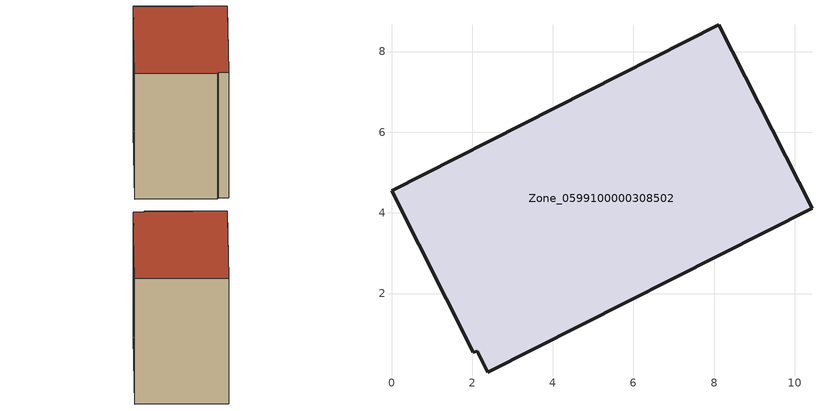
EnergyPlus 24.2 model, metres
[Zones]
Zone_0599100000308502
 floor ground (C_G): 2.12,0.56 2.03,0.54 0,4.55 8.12,8.67 10.43,4.12 2.39,0.04 z3.22
 wall outside (C_F): 10.43,4.12 8.12,8.67 0,4.55 2.03,0.54 2.12,0.56 2.39,0.04 10.43,4.12 z3.22:10.65
 roof outside (C_R): 2.12,0.56 2.39,0.04 10.43,4.12 8.12,8.67 0,4.55 2.03,0.54 z10.65
[BUILDING]
Pand.0599100000308502: North Axis=0; Terrain=City; Loads Convergence Tolerance Value=0.04; Temperature Convergence Tolerance Value=0.4; Solar Distribution=FullExterior; Maximum Number of Warmup Days=25; Minimum Number of Warmup Days=1
[Site:Location]
Rotterdam.The.Hague.AP_ZH_NLD Design_Conditions: Latitude=51.96; Longitude=4.45; Time Zone=1; Elevation=-4.5
[SITE:GROUNDTEMPERATURE:BUILDINGSURFACE]
18, 18, 18, 18, 18, 18, 18, 18, 18, 18, 18, 18
[MATERIAL] Thermal Absorptance=0.9; Solar Absorptance=0.7; Visible Absorptance=0.7
Name | Roughness | Thickness | Conductivity | Density | Specific Heat
G.TI.1992-2005 | MediumSmooth | 0.15 | 0.06 | 540 | 1210
F.TI.1992-2005 | Rough | 0.3 | 0.12 | 1920 | 840
R.TI.1992-2005 | MediumRough | 0.2 | 0.08 | 1500 | 1000
[CONSTRUCTION]
C_G: G.TI.1992-2005
C_F: F.TI.1992-2005
C_R: R.TI.1992-2005
[ZONE]
Zone_0599100000308502: Type=1; Multiplier=1; Ceiling Height=Autocalculate; Volume=Autocalculate; Floor Area=autocalculate; Part of Total Floor Area=Yes
[ZONEINFILTRATION:DESIGNFLOWRATE]
Infil_Zone_0599100000308502: Zone or ZoneList or Space or SpaceList=Zone_0599100000308502; Schedule=AlwaysOn; Design Flow Rate Calculation Method=Flow/Area; Flow Rate per Floor Area=0.0015; Constant Term Coefficient=1; Temperature Term Coefficient=0; Velocity Term Coefficient=0; Velocity Squared Term Coefficient=0
[HVACTEMPLATE:ZONE:IDEALLOADSAIRSYSTEM]
Zone_0599100000308502: Maximum Heating Supply Air Temperature=50; Minimum Cooling Supply Air Temperature=13; Maximum Heating Supply Air Humidity Ratio=0.0156; Minimum Cooling Supply Air Humidity Ratio=0.0077; Heating Limit=NoLimit; Cooling Limit=NoLimit; Dehumidification Control Type=ConstantSensibleHeatRatio; Cooling Sensible Heat Ratio=0.7; Dehumidification Setpoint=60; Humidification Control Type=None; Humidification Setpoint=30; Outdoor Air Method=None; Outdoor Air Flow Rate per Person=0.00944; Outdoor Air Flow Rate per Zone Floor Area=0; Outdoor Air Flow Rate per Zone=0; Demand Controlled Ventilation Type=None; Outdoor Air Economizer Type=NoEconomizer; Heat Recovery Type=None; Sensible Heat Recovery Effectiveness=0.7; Latent Heat Recovery Effectiveness=0.65
[ZONECONTROL:THERMOSTAT]
ThermostatControl_Zone_0599100000308502: Zone or ZoneList=Zone_0599100000308502; Control Type Schedule=DualSetpointControlType; Control 1=Thermostat_Zone_0599100000308502; Temperature Difference Between Cutout And Setpoint=0
[THERMOSTATSETPOINT:DUALSETPOINT]
Thermostat_Zone_0599100000308502: Heating Setpoint Temperature Schedule=HeatingSetpoint_Zone_0599100000308502; Cooling Setpoint Temperature Schedule=CoolingSetpoint_Zone_0599100000308502
[SCHEDULE:COMPACT]
HeatingSetpoint_Zone_0599100000308502: Through: 12/31, For: AllDays, Until: 24:00, 21
CoolingSetpoint_Zone_0599100000308502: Through: 12/31, For: AllDays, Until: 24:00, 24
DualSetpointControlType: Through: 12/31, For: AllDays, Until: 24:00, 4
AlwaysOn: Through: 12/31, For: AllDays, Until: 24:00, 1
